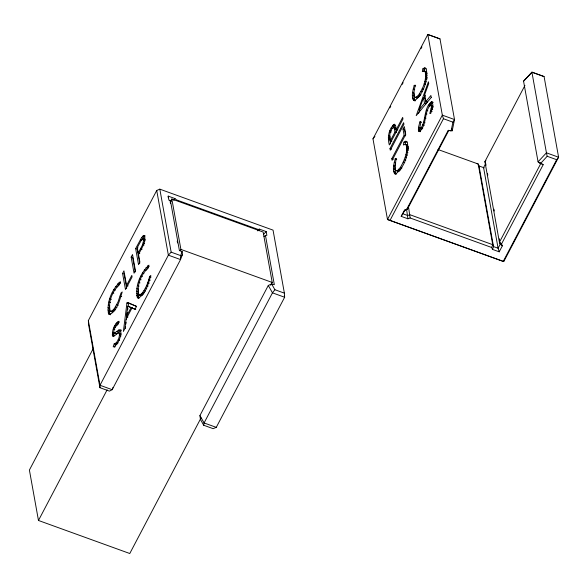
<?xml version="1.0" encoding="UTF-8"?>
<svg xmlns="http://www.w3.org/2000/svg" width="588" height="588" viewBox="0 0 588 588"><rect width="100%" height="100%" fill="white"/><g stroke="black" fill="none" stroke-linecap="round" stroke-linejoin="round"><path stroke-width="0.88" d="M168.19 196.105L168.852 199.817L170.527 201.206L179.362 250.326L182.104 251.502L182.456 254.406L180.538 259.573L112.168 389.682L109.427 391.13L99.938 387.698L99.997 385.272L88.354 320.578L156.724 190.468L159.826 189.152L273.045 230.129L284.386 293.147L284.636 297.249L216.266 427.351L213.165 428.674L203.683 425.242L200.442 419.442L199.92 415.576L268.29 285.467L271.619 283.908L274.331 284.695L265.489 235.575L266.864 235.288L266.195 231.576L259.477 229.144L258.103 229.438L176.576 199.927L174.908 198.538L168.19 196.105L168.286 197.744M182.104 251.502L180.648 255.596L180.538 259.573L168.366 255.17L156.724 190.468M400.457 167.323C404.162 160.7 408.035 152.733 406.19 145.001L405.5 144.317L403.361 144.964L403.949 142.142L405.338 141.304L406.492 141.326L407.366 142.222C409.211 153.255 404.64 167.242 395.636 173.989L394.732 173.725C391.917 169.278 394.158 163.479 395.21 158.767L396.261 158.466L394.791 166.727L395.474 170.182L397.892 171.328L399.068 171.042L401.979 167.874L400.457 167.323L397.547 170.491L396.371 170.777M405.5 144.317L407.021 144.868L408.138 146.904L408.226 150.506L406.705 149.955M417.892 95.984C422.706 89.133 426.976 80.188 425.146 71.662L424.462 70.986L422.316 71.633L422.904 68.811L424.301 67.973L425.455 67.995L426.329 68.892C428.174 79.924 423.595 93.911 414.591 100.658L413.687 100.394C410.88 95.947 413.121 90.148 414.173 85.436L415.224 85.135L413.746 93.396L414.43 96.851L416.848 97.998L419.413 96.535L417.892 95.984L415.326 97.446M114.197 308.832L118.012 302.011L120.988 293.022L122.238 291.935C119.687 299.836 117.49 310.405 109.721 314.602L108.934 314.257C105.855 303.114 112.043 289.105 120.378 281.63L119.482 284.651C112.587 290.692 107.604 302.328 110.316 311.265L112.58 311.963L115.718 309.384L114.197 308.832L111.999 311.037L110.316 311.265M108.934 314.257L110.456 314.808L109.464 312.522L109.669 306.495M141.671 293.662C145.802 288.811 148.051 282.622 149.595 276.514L150.844 275.434C148.294 283.335 146.096 293.904 138.327 298.094L137.541 297.756C134.461 286.606 140.65 272.604 148.984 265.129L148.088 268.15C141.194 274.184 136.21 285.827 138.922 294.764L141.186 295.463L143.193 294.213L141.671 293.662L139.665 294.911L138.922 294.764M137.541 297.756L139.062 298.307L137.893 294.074L138.408 289.105L136.886 288.554M394.732 173.725L396.253 174.276L395.129 171.836L395.092 167.08M413.687 100.394L415.209 100.945L414.084 98.505L414.106 92.992L412.585 92.441M430.842 104.936L431.46 107.031L432.981 107.582L432.739 105.767L430.357 105.017C423.933 112.337 427.028 124.45 419.817 131.411L418.685 131.197L418.399 130.367L418.487 127.331L419.869 121.892L420.949 121.598L419.81 127.721L420.097 128.368L421.618 128.919L422.765 128.309L421.243 127.758L420.097 128.368M418.685 131.197L420.207 131.749L420.016 127.883L418.487 127.331M114.065 333.381L118.739 330.037L120.621 329.809C121.804 335.726 118.732 342.738 114.359 346.707L113.183 346.832L114.197 343.804L115.042 343.752C118.144 341.488 120.003 336.726 119.276 332.962L117.666 333.381L113.462 336.549L112.705 336.395C111.573 331.11 114.168 323.937 118.982 321.21L118.048 324.326C114.939 325.605 113.837 329.633 113.697 332.712L114.065 333.381L116.453 333.712L121.429 330.089M112.293 335.461L113.815 336.013L113.903 333.286L112.382 332.734M396.334 129.456L402.677 117.387L402.964 118.996L389.33 144.957C387.286 137.989 388.506 128.735 394.475 124.164L395.621 125.891L396.334 129.456L397.855 130.007M390.557 143.906L389.91 139.893L390.02 136.1L388.499 135.549M138.268 253.031L137.283 247.57L141.73 239.485L143.288 238.75C144.347 243.924 140.142 248.548 138.268 253.031L139.79 253.582M136.365 306.26L127.273 302.445L126.934 303.077L123.384 331.441L124.906 328.545L126.082 319.203L131.955 308.024L135.799 309.479M125.354 328.442L125.575 326.671M125.906 324.01L126.126 322.239M126.464 319.585L126.905 316.035M127.126 314.264L127.346 312.493M127.684 309.832L127.905 308.061M128.125 306.289L128.794 302.996M127.941 317.013L126.42 316.469L127.714 306.194L132.609 308.141L127.714 306.194M426.984 78.645L427.189 77.175L425.668 76.624M421.243 127.758C426.16 119.93 423.683 107.677 431.665 101.805L432.143 101.93C434.017 105.539 431.57 109.905 430.725 113.513L429.784 113.469L431.46 107.031M257.845 230.944L258.103 229.438M259.22 230.658L259.477 229.144M203.683 425.242L204.087 422.948L272.457 292.839L274.897 289.715L271.619 283.908L270.333 285.077M395.452 164.64L395.151 166.323L393.629 165.772M491.678 247.489L410.152 217.986L407.918 218.787L401.2 216.355L404.346 210.372L406.58 209.571L448.21 130.338L452.231 130.771L454.509 119.555L439.993 38.896L427.821 34.486L372.983 138.841L387.492 219.5L503.762 261.579L558.6 157.224L544.084 76.565L531.912 72.162L523.555 81.173L538.064 161.832L543.18 164.706L501.542 243.939L502.35 245.843L499.205 251.826L492.487 249.393L491.678 247.489L492.722 244.681L478.206 164.023L437.942 149.492M405.176 144.104L405.47 142.693L406.859 141.855L405.338 141.304M423.985 71.479L424.426 69.362L425.822 68.524L424.301 67.973M439.993 38.896L427.821 34.486L442.33 115.145L454.509 119.555L452.929 122.164L451.077 130.999L448.21 130.338M200.442 419.442L200.795 417.972M114.704 347.376L115.718 344.355L117.394 343.833L115.873 343.289M420.589 110.478L419.068 109.927L423.514 97.792L425.036 98.336L426.028 103.841L424.507 103.29L423.514 97.792M418.605 113.219L419.861 109.787M423.963 98.63L425.22 95.197M112.992 387.463L112.168 389.682L99.997 385.272L168.366 255.17L171.159 252.164L159.826 189.152M492.487 249.393L493.53 246.585L479.014 165.926L478.206 164.023L476.559 163.471M126.56 285.386L131.808 275.397L132.087 276.948L125.472 289.531L122.576 273.435L123.943 270.84L126.56 285.386L128.081 285.93M131.153 257.11L132.52 254.523L135.416 270.612L134.049 273.207L131.153 257.11L132.682 257.662L135.255 271.972M135.637 248.592L141.546 237.662L143.707 235.421L144.479 235.553C146.412 242.315 141.105 248.709 138.547 254.604L139.893 262.086L138.533 264.681L135.637 248.592L137.158 249.143L139.731 263.446M137.158 249.143L137.937 247.666M93.367 348.324L29.4 470.055L38.47 520.468L129.779 553.514L201 417.987M170.13 202.243L171.836 199.001L263.145 232.047L272.222 282.461L270.936 284.893M126.42 316.469L131.087 307.59M38.47 520.468L107.134 389.807M180.053 251.032L180.906 249.408L171.836 199.001M181.604 256.03L182.456 254.406M389.866 107.898L390.726 106.274M402.258 84.319L403.118 82.688M421.059 48.539L421.919 46.908M390.373 140.804L394.996 131.999L394.217 127.912L393.394 127.236C389.748 130.551 388.955 136.218 390.373 140.804L391.895 141.355M389.991 148.632L403.625 122.672L403.919 124.281L390.278 150.241L389.991 148.632L391.512 149.183M403.015 129.103L404.338 126.596L405.742 134.402L392.1 160.355L391.806 158.753L404.132 135.299L403.015 129.103L404.544 129.654L405.654 135.85L404.132 135.299M390.028 220.382L443.44 118.732L442.33 115.145L387.492 219.5L503.762 261.579M401.2 216.355L405.264 209.806L407.499 209.005L448.806 130.396M524.937 85.436L484.909 161.612L499.418 242.271L500.234 244.174L502.35 245.843M499.205 251.826L498.095 248.239L483.579 167.58L485.717 163.515L486.041 165.309M540.725 163.662L499.418 242.271L501.542 243.939M503.255 261.359L556.667 159.708L558.6 157.224L546.428 152.821L531.912 72.162L544.084 76.565M431.665 101.805L433.187 102.356L431.21 103.841L429.762 106.149L428.24 105.597M173.761 200.53L174.908 198.538M142.252 239.61L144.229 236.707L142.708 236.156M116.836 322.518L118.357 323.069L116.453 325.936L114.925 325.385M393.556 124.553L395.077 125.104L392.674 128.537L391.152 127.986M119.996 283.416L117.181 286.915L115.66 286.363M147.61 265.835L149.131 266.386L145.787 270.414L144.266 269.863M419.92 95.873L420.942 94.543L419.42 93.992M372.983 138.841L374.909 136.357M419.068 109.927L424.507 103.29M427.476 102.069L425.955 101.518L430.894 95.484L431.217 97.277M431.313 97.38L416.208 115.638L428.424 81.776L428.74 83.518L424.705 94.587L425.955 101.518M485.916 160.48L484.909 161.612L485.445 162.876M543.18 164.706L538.064 161.832L546.428 152.821L547.185 156.276L540.644 163.413L539.247 162.905M532.067 72.258L523.555 81.173M263.402 234.575L266.195 231.576M404.346 210.372L405.264 209.806M406.58 209.571L407.499 209.005M263.983 236.479L265.489 235.575M143.869 239.367L144.81 239.301L145.045 239.897L143.523 239.353M432.364 105.487L430.357 105.017M406.08 144.854L407.021 144.868M394.996 131.999L396.525 132.55L395.739 128.463L395.371 127.839L393.394 127.236M120.305 333.389L121.054 334.094L119.533 333.543M422.904 68.811L424.426 69.362M424.462 70.986L425.984 71.538L427.101 73.573L425.58 73.022M423.514 70.972L425.036 71.523M425.146 71.662L426.668 72.214M425.741 74.691L427.263 75.242M425.367 78.821L426.888 79.373M424.83 81.291L426.351 81.842M424.102 83.856L425.624 84.407M414.173 85.436L415.694 85.988M422.199 88.832L423.72 89.383M421.023 91.228L422.551 91.779M413.195 89.067L414.716 89.619M431.055 102.018L432.577 102.569M412.364 95.447L413.886 95.998M416.51 97.16L418.031 97.704M430.379 102.525L431.908 103.076M429.688 103.29L431.21 103.841M412.563 97.953L414.084 98.505M428.975 104.311L430.497 104.862M431.217 105.215L432.739 105.767M431.438 105.847L432.959 106.399M413.011 99.497L414.533 100.048M431.195 108.699L432.717 109.25M430.636 110.845L432.158 111.397M426.329 110.272L427.851 110.823M443.44 118.732L452.929 122.164M547.185 156.276L556.667 159.708M425.44 113.455L426.962 114.006M424.521 117.571L426.043 118.122M423.529 122.238L425.05 122.789M419.869 121.892L421.39 122.444M422.765 124.766L424.286 125.317M420.596 128.36L422.118 128.904M418.318 129.037L419.839 129.588M418.399 130.367L419.92 130.918M393.012 125.082L394.533 125.634M392.431 125.832L393.96 126.383M393.85 127.287L395.371 127.839M394.217 127.912L395.739 128.463M394.541 129.22L396.062 129.772M389.954 130.558L391.476 131.109M389.469 131.852L390.991 132.396M478.213 165.676L484.086 167.808L483.579 167.58M403.949 142.142L405.47 142.693M388.286 137.643L389.807 138.195M406.19 145.001L407.712 145.545M388.389 139.341L389.91 139.893M406.617 146.353L408.138 146.904M406.778 148.022L408.3 148.573M406.404 152.152L407.925 152.704M405.867 154.622L407.388 155.173M405.139 157.187L406.661 157.738M404.265 159.701L405.786 160.252M395.21 158.767L396.731 159.319M403.236 162.163L404.764 162.714M391.806 158.753L393.328 159.304M394.239 162.398L395.761 162.95M398.929 169.315L400.45 169.866M393.409 168.778L394.93 169.329M397.547 170.491L399.068 171.042M393.6 171.284L395.129 171.836M394.056 172.828L395.577 173.379M403.133 213.87L407.697 215.524L409.932 214.723L492.722 244.681L493.53 246.585L498.095 248.239L500.234 244.174L499.91 242.381M169.197 200.486L171.483 201.309M143.707 235.421L145.229 235.972M180.906 249.408L272.222 282.461M141.546 237.662L143.068 238.214M142.884 238.574L144.81 239.301M143.568 240.316L145.089 240.867M140.319 239.757L141.84 240.308M171.159 252.164L180.648 255.596M274.897 289.715L284.386 293.147M143.082 242.976L144.604 243.528M142.575 244.468L144.097 245.02M140.576 248.673L142.105 249.224M146.015 267.43L147.537 267.981M142.406 273.097L143.928 273.648M149.595 276.514L151.116 277.066M140.914 276.132L142.436 276.683M148.779 279.623L150.3 280.175M139.613 279.212L141.135 279.763M122.576 273.435L124.097 273.986L126.677 288.296M147.786 282.615L149.308 283.166M138.503 282.35L140.025 282.894M146.618 285.511L148.139 286.055M145.273 288.289L146.794 288.84M137.577 285.525L139.099 286.077M144.009 290.538L145.53 291.089M119.004 282.336L120.525 282.887M142.803 292.332L144.325 292.875M117.409 283.93L118.93 284.482M136.482 291.214L138.004 291.766M140.606 294.537L142.127 295.08M138.371 294.081L140.444 295.316M136.372 293.522L137.893 294.074M139.665 294.911L141.186 295.463M136.548 295.47L138.07 296.021M136.945 296.881L138.467 297.432M113.8 289.605L115.322 290.156M112.308 292.633L113.829 293.184M120.172 296.124L121.694 296.675M126.934 303.077L128.456 303.629M109.897 298.851L111.419 299.402M108.971 302.026L110.493 302.577M116.667 304.79L118.188 305.341M115.402 307.039L116.924 307.59M108.28 305.054L109.802 305.606M107.876 307.722L109.397 308.274M113.065 310.163L114.587 310.714M111.999 311.037L113.521 311.589M107.766 310.023L109.287 310.574M111.058 311.412L112.58 311.963M107.942 311.971L109.464 312.522M108.339 313.382L109.86 313.933M117.843 321.673L119.364 322.224M115.887 323.753L117.409 324.304M114.072 327.178L115.593 327.729M118.739 330.037L120.261 330.588M113.337 329.089L114.858 329.64M116.983 331.419L118.504 331.97M118.783 332.837L120.797 333.514M119.577 334.388L121.099 334.94M113.697 332.712L116.453 333.712M119.46 335.491L120.981 336.042M112.22 334.256L113.741 334.807M118.151 339.717L119.673 340.268M116.696 342.392L118.217 342.944M115.042 343.752L116.564 344.303M114.197 343.804L115.718 344.355M216.266 427.351L204.087 422.948L199.92 415.576M131.955 308.024L135.056 309.237L136.526 306.436L127.273 302.445M396.996 170.733L397.892 171.328M111.286 311.14L111.838 311.816M268.29 285.467L272.457 292.839L284.636 297.249L284.313 295.448M421.331 128.272L421.618 128.919M487.489 173.372L487.812 175.165M493.942 209.225L494.265 211.011M499.263 238.794L499.587 240.588M451.915 128.978L452.231 130.771M408.322 205.756L410.152 217.986M406.565 209.247L407.918 218.787M177.223 241.117L177.547 242.925M99.938 387.698L88.604 324.679L88.354 320.578M170.527 201.206L170.557 203.389"/></g></svg>
